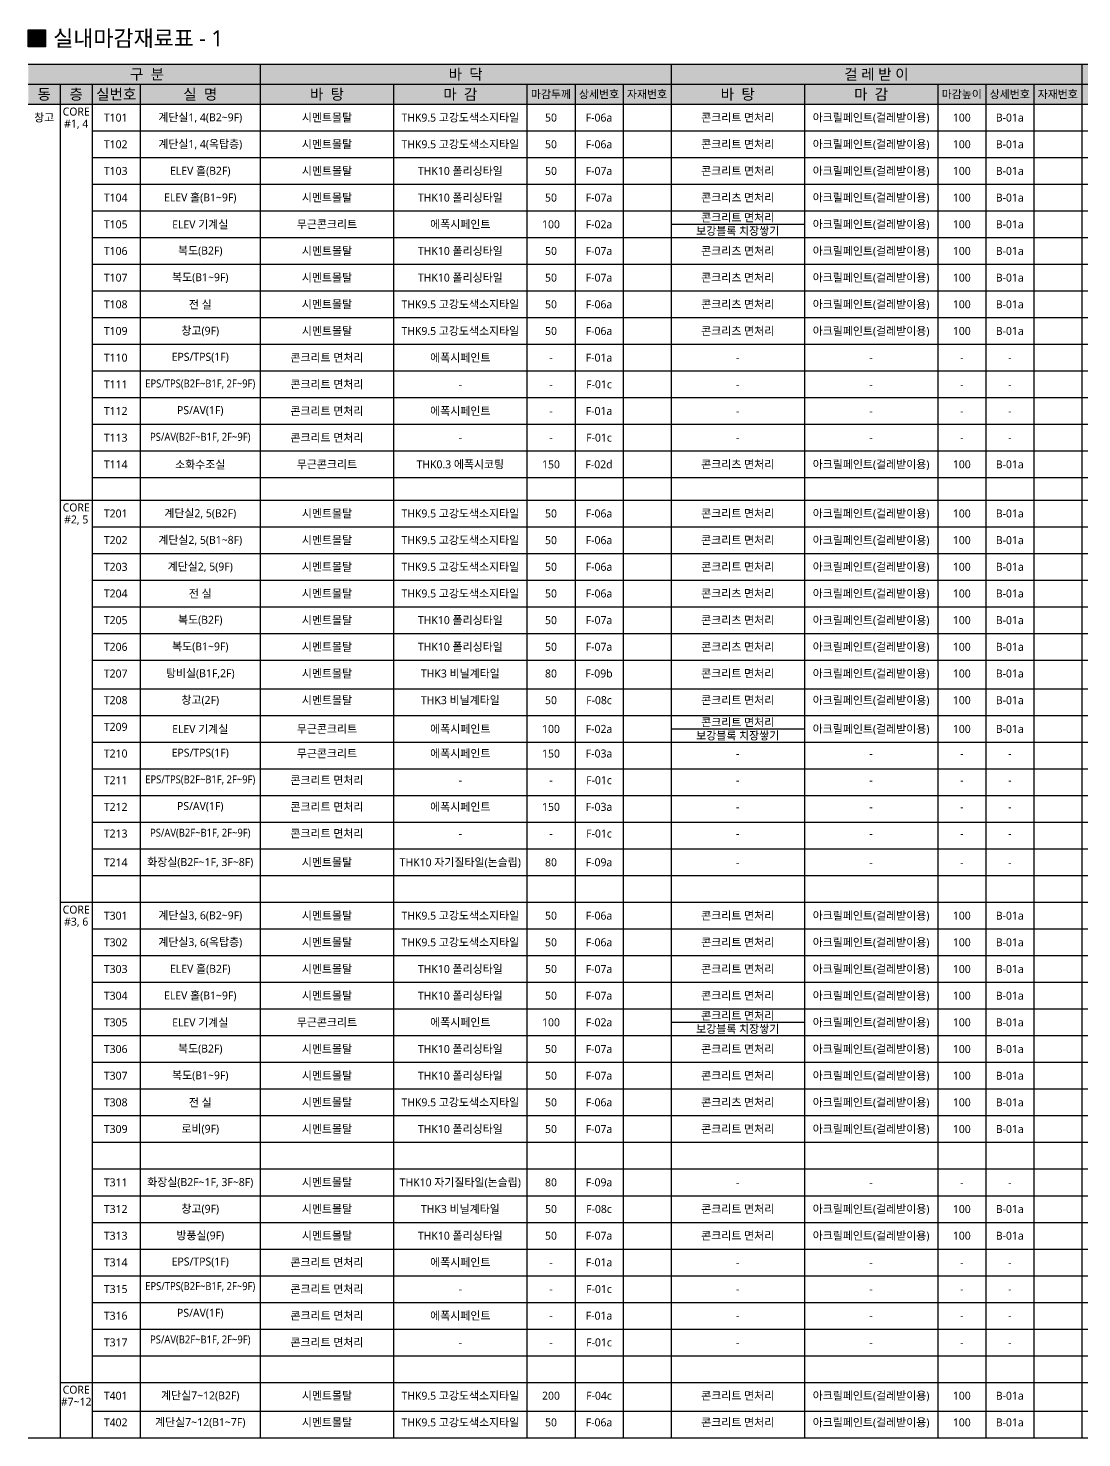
# Model space of a CAD drawing. Header units: millimetres. Extents: x 38 to 24868, y -11128 to 6117.
# Drawn here: x 118 to 4068, y 832 to 6117 of the extents above; entities that cross this region are included whole.
import ezdxf
from ezdxf.enums import TextEntityAlignment as Align

# ---------------------------------------------------------------- set-up
doc = ezdxf.new("R2010")
doc.units = ezdxf.units.MM
for name, color, linetype, lineweight in [('A-MKXS-TEXT1', 3, 'CONTINUOUS', 25), ('A-XXXX-SYMB', 7, 'CONTINUOUS', 25), ('A-XXXX-TABL', 7, 'CONTINUOUS', 25), ('A-XXXX-TXT2', 3, 'CONTINUOUS', 25)]:
    doc.layers.add(name, color=color, linetype=linetype, lineweight=lineweight)
doc.layers.add('A-XXXX-SOLD', color=252, linetype='CONTINUOUS')
doc.styles.add('맑은고딕', font='malgun.ttf')

msp = doc.modelspace()

# ---------------------------------------------------------------- hatches: boundary and pattern name
at = {"layer": 'A-XXXX-SOLD', "true_color": 0xe3e3e3}
h = msp.add_hatch(color=254, dxfattribs=at)
h.dxf.hatch_style = 1
h.paths.add_polyline_path([(7305.6, 5982.2), (118.1, 5982.2), (118.1, 5907.2), (7148.1, 5907.2), (7148.1, 5832.2), (7305.6, 5832.2)])
at = {"layer": 'A-XXXX-SOLD'}
h = msp.add_hatch(color=256, dxfattribs=at)
h.dxf.hatch_style = 1
h.paths.add_polyline_path([(7148.1, 5832.2), (118.1, 5832.2), (118.1, 5907.2), (7148.1, 5907.2)])
at = {"layer": 'A-XXXX-SYMB'}
msp.add_hatch(color=256, dxfattribs=at).paths.add_polyline_path([(118.1, 6047), (182.9, 6047), (182.9, 6111.8), (118.1, 6111.8)])

# ---------------------------------------------------------------- linework, layer by layer
at = {"layer": 'A-MKXS-TEXT1'}
for p, q in [((238.1, 4347.9), (7305.6, 4347.9)), ((238.1, 2840.1), (7305.6, 2840.1)), ((238.1, 1040.1), (7305.6, 1040.1))]:
    msp.add_line(p, q, dxfattribs=at)
at = {"layer": 'A-XXXX-SYMB'}
msp.add_lwpolyline([(118.1, 6111.8), (182.9, 6111.8), (182.9, 6047), (118.1, 6047)], close=True, dxfattribs=at)
at = {"layer": 'A-XXXX-TABL', "color": 2}
for p, q in [((118.1, 5982.2), (7305.6, 5982.2)), ((118.1, 5832.2), (7305.6, 5832.2)), ((118.1, 832.2), (7305.6, 832.2))]:
    msp.add_line(p, q, dxfattribs=at)
at = {"layer": 'A-XXXX-TABL', "color": 3}
for p, q in [((988.1, 5982.2), (988.1, 832.2)), ((2528.1, 5982.2), (2528.1, 832.2)), ((4068.1, 5982.2), (4068.1, 832.2)), ((118.1, 5907.2), (7148.1, 5907.2))]:
    msp.add_line(p, q, dxfattribs=at)
at = {"layer": 'A-XXXX-TABL'}
for p, q in [((358.1, 5907.2), (358.1, 832.2)), ((538.1, 5907.2), (538.1, 832.2)), ((1488.1, 5907.2), (1488.1, 832.2)), ((1988.1, 5907.2), (1988.1, 832.2)), ((2168.1, 5907.2), (2168.1, 832.2)), ((2348.1, 5907.2), (2348.1, 832.2)), ((3028.1, 5907.2), (3028.1, 832.2)), ((3528.1, 5907.2), (3528.1, 832.2)), ((3708.1, 5907.2), (3708.1, 832.2)), ((3888.1, 5907.2), (3888.1, 832.2))]:
    msp.add_line(p, q, dxfattribs=at)
at = {"layer": 'A-XXXX-TABL', "color": 8}
for p, q in [((358.1, 5732.2), (7305.6, 5732.2)), ((358.1, 5632.2), (7305.6, 5632.2)), ((358.1, 5532.2), (7305.6, 5532.2)), ((358.1, 5432.2), (7305.6, 5432.2)), ((2528.1, 5382.2), (3028.1, 5382.2)), ((358.1, 5332.2), (7305.6, 5332.2)), ((358.1, 5232.2), (7305.6, 5232.2)), ((358.1, 5132.2), (7305.6, 5132.2)), ((358.1, 5032.2), (7305.6, 5032.2)), ((358.1, 4932.2), (7305.6, 4932.2)), ((358.1, 4832.2), (7305.6, 4832.2)), ((358.1, 4732.2), (7305.6, 4732.2)), ((358.1, 4632.2), (7305.6, 4632.2)), ((358.1, 4532.2), (7305.6, 4532.2)), ((358.1, 4432.2), (7305.6, 4432.2)), ((358.1, 4247.9), (7305.6, 4247.9)), ((358.1, 4147.9), (7305.6, 4147.9)), ((358.1, 4047.9), (7305.6, 4047.9)), ((358.1, 3947.9), (7305.6, 3947.9)), ((358.1, 3847.9), (7305.6, 3847.9)), ((358.1, 3747.9), (7305.6, 3747.9)), ((358.1, 3640.1), (7305.6, 3640.1)), ((358.1, 3540.1), (7305.6, 3540.1)), ((2528.1, 3490.1), (3028.1, 3490.1)), ((358.1, 3440.1), (7305.6, 3440.1)), ((358.1, 3340.1), (7305.6, 3340.1)), ((358.1, 3240.1), (7305.6, 3240.1)), ((358.1, 3140.1), (7305.6, 3140.1)), ((358.1, 3040.1), (7305.6, 3040.1)), ((358.1, 2940.1), (7305.6, 2940.1)), ((358.1, 2740.1), (7305.6, 2740.1)), ((358.1, 2640.1), (7305.6, 2640.1)), ((358.1, 2540.1), (7305.6, 2540.1)), ((358.1, 2440.1), (7305.6, 2440.1)), ((2528.1, 2390.1), (3028.1, 2390.1)), ((358.1, 2340.1), (7305.6, 2340.1)), ((358.1, 2240.1), (7305.6, 2240.1)), ((358.1, 2140.1), (7305.6, 2140.1)), ((358.1, 2040.1), (7305.6, 2040.1)), ((358.1, 1940.1), (7305.6, 1940.1)), ((358.1, 1840.1), (7305.6, 1840.1)), ((358.1, 1740.1), (7305.6, 1740.1)), ((358.1, 1640.1), (7305.6, 1640.1)), ((358.1, 1540.1), (7305.6, 1540.1)), ((358.1, 1440.1), (7305.6, 1440.1)), ((358.1, 1340.1), (7305.6, 1340.1)), ((358.1, 1240.1), (7305.6, 1240.1)), ((358.1, 1140.1), (7305.6, 1140.1)), ((358.1, 932.2), (7305.6, 932.2))]:
    msp.add_line(p, q, dxfattribs=at)
at = {"layer": 'A-XXXX-TABL'}
msp.add_lwpolyline([(238.1, 5907.2), (238.1, 832.2)], dxfattribs=at)

# ---------------------------------------------------------------- texts
at = {"layer": 'A-MKXS-TEXT1', "style": '맑은고딕'}
for s, p in [('CORE', (298.1, 5804.7)), ('창고', (178.1, 5782.2)), ('#1, 4', (298.1, 5759.7)), ('시멘트몰탈', (1238.1, 5782.2)), ('THK9.5 고강도색소지타일', (1738.1, 5782.2)), ('50', (2078.1, 5782.2)), ('F-06a', (2258.1, 5782.2)), ('콘크리트 면처리', (2778.1, 5782.2)), ('아크릴페인트(걸레받이용)', (3278.1, 5782.2)), ('100', (3618.1, 5782.2)), ('B-01a', (3798.1, 5782.2)), ('시멘트몰탈', (1238.1, 5682.2)), ('THK9.5 고강도색소지타일', (1738.1, 5682.2)), ('50', (2078.1, 5682.2)), ('F-06a', (2258.1, 5682.2)), ('콘크리트 면처리', (2778.1, 5682.2)), ('아크릴페인트(걸레받이용)', (3278.1, 5682.2)), ('100', (3618.1, 5682.2)), ('B-01a', (3798.1, 5682.2)), ('시멘트몰탈', (1238.1, 5582.2)), ('THK10 폴리싱타일', (1738.1, 5582.2)), ('50', (2078.1, 5582.2)), ('F-07a', (2258.1, 5582.2)), ('콘크리트 면처리', (2778.1, 5582.2)), ('아크릴페인트(걸레받이용)', (3278.1, 5582.2)), ('100', (3618.1, 5582.2)), ('B-01a', (3798.1, 5582.2)), ('시멘트몰탈', (1238.1, 5482.2)), ('THK10 폴리싱타일', (1738.1, 5482.2)), ('50', (2078.1, 5482.2)), ('F-07a', (2258.1, 5482.2)), ('콘크리츠 면처리', (2778.1, 5482.2)), ('아크릴페인트(걸레받이용)', (3278.1, 5482.2)), ('100', (3618.1, 5482.2)), ('B-01a', (3798.1, 5482.2)), ('무근콘크리트', (1238.1, 5382.2)), ('에폭시페인트', (1738.1, 5382.2)), ('100', (2078.1, 5382.2)), ('F-02a', (2258.1, 5382.2)), ('콘크리트 면처리', (2778.1, 5407.2)), ('아크릴페인트(걸레받이용)', (3278.1, 5382.2)), ('100', (3618.1, 5382.2)), ('B-01a', (3798.1, 5382.2)), ('보강블록 치장쌓기', (2778.1, 5357.2)), ('시멘트몰탈', (1238.1, 5282.2)), ('THK10 폴리싱타일', (1738.1, 5282.2)), ('50', (2078.1, 5282.2)), ('F-07a', (2258.1, 5282.2)), ('콘크리츠 면처리', (2778.1, 5282.2)), ('아크릴페인트(걸레받이용)', (3278.1, 5282.2)), ('100', (3618.1, 5282.2)), ('B-01a', (3798.1, 5282.2)), ('시멘트몰탈', (1238.1, 5182.2)), ('THK10 폴리싱타일', (1738.1, 5182.2)), ('50', (2078.1, 5182.2)), ('F-07a', (2258.1, 5182.2)), ('콘크리츠 면처리', (2778.1, 5182.2)), ('아크릴페인트(걸레받이용)', (3278.1, 5182.2)), ('100', (3618.1, 5182.2)), ('B-01a', (3798.1, 5182.2)), ('시멘트몰탈', (1238.1, 5082.2)), ('THK9.5 고강도색소지타일', (1738.1, 5082.2)), ('50', (2078.1, 5082.2)), ('F-06a', (2258.1, 5082.2)), ('콘크리츠 면처리', (2778.1, 5082.2)), ('아크릴페인트(걸레받이용)', (3278.1, 5082.2)), ('100', (3618.1, 5082.2)), ('B-01a', (3798.1, 5082.2)), ('시멘트몰탈', (1238.1, 4982.2)), ('THK9.5 고강도색소지타일', (1738.1, 4982.2)), ('50', (2078.1, 4982.2)), ('F-06a', (2258.1, 4982.2)), ('콘크리츠 면처리', (2778.1, 4982.2)), ('아크릴페인트(걸레받이용)', (3278.1, 4982.2)), ('100', (3618.1, 4982.2)), ('B-01a', (3798.1, 4982.2)), ('콘크리트 면처리', (1238.1, 4882.2)), ('에폭시페인트', (1738.1, 4882.2)), ('-', (2078.1, 4882.2)), ('F-01a', (2258.1, 4882.2)), ('-', (2778.1, 4882.2)), ('-', (3278.1, 4882.2)), ('-', (3618.1, 4882.2)), ('-', (3798.1, 4882.2)), ('콘크리트 면처리', (1238.1, 4782.2)), ('-', (1738.1, 4782.2)), ('-', (2078.1, 4782.2)), ('F-01c', (2258.1, 4782.2)), ('-', (2778.1, 4782.2)), ('-', (3278.1, 4782.2)), ('-', (3618.1, 4782.2)), ('-', (3798.1, 4782.2)), ('콘크리트 면처리', (1238.1, 4682.2)), ('에폭시페인트', (1738.1, 4682.2)), ('-', (2078.1, 4682.2)), ('F-01a', (2258.1, 4682.2)), ('-', (2778.1, 4682.2)), ('-', (3278.1, 4682.2)), ('-', (3618.1, 4682.2)), ('-', (3798.1, 4682.2)), ('콘크리트 면처리', (1238.1, 4582.2)), ('-', (1738.1, 4582.2)), ('-', (2078.1, 4582.2)), ('F-01c', (2258.1, 4582.2)), ('-', (2778.1, 4582.2)), ('-', (3278.1, 4582.2)), ('-', (3618.1, 4582.2)), ('-', (3798.1, 4582.2)), ('무근콘크리트', (1238.1, 4482.2)), ('THK0.3 에폭시코팅', (1738.1, 4482.2)), ('150', (2078.1, 4482.2)), ('F-02d', (2258.1, 4482.2)), ('콘크리츠 면처리', (2778.1, 4482.2)), ('아크릴페인트(걸레받이용)', (3278.1, 4482.2)), ('100', (3618.1, 4482.2)), ('B-01a', (3798.1, 4482.2)), ('CORE', (298.1, 4320.4)), ('#2, 5', (298.1, 4275.4)), ('시멘트몰탈', (1238.1, 4297.9)), ('THK9.5 고강도색소지타일', (1738.1, 4297.9)), ('50', (2078.1, 4297.9)), ('F-06a', (2258.1, 4297.9)), ('콘크리트 면처리', (2778.1, 4297.9)), ('아크릴페인트(걸레받이용)', (3278.1, 4297.9)), ('100', (3618.1, 4297.9)), ('B-01a', (3798.1, 4297.9)), ('시멘트몰탈', (1238.1, 4197.9)), ('THK9.5 고강도색소지타일', (1738.1, 4197.9)), ('50', (2078.1, 4197.9)), ('F-06a', (2258.1, 4197.9)), ('콘크리트 면처리', (2778.1, 4197.9)), ('아크릴페인트(걸레받이용)', (3278.1, 4197.9)), ('100', (3618.1, 4197.9)), ('B-01a', (3798.1, 4197.9)), ('시멘트몰탈', (1238.1, 4097.9)), ('THK9.5 고강도색소지타일', (1738.1, 4097.9)), ('50', (2078.1, 4097.9)), ('F-06a', (2258.1, 4097.9)), ('콘크리트 면처리', (2778.1, 4097.9)), ('아크릴페인트(걸레받이용)', (3278.1, 4097.9)), ('100', (3618.1, 4097.9)), ('B-01a', (3798.1, 4097.9)), ('시멘트몰탈', (1238.1, 3997.9)), ('THK9.5 고강도색소지타일', (1738.1, 3997.9)), ('콘크리츠 면처리', (2778.1, 3997.9)), ('아크릴페인트(걸레받이용)', (3278.1, 3997.9)), ('50', (2078.1, 3997.9)), ('F-06a', (2258.1, 3997.9)), ('100', (3618.1, 3997.9)), ('B-01a', (3798.1, 3997.9)), ('시멘트몰탈', (1238.1, 3897.9)), ('THK10 폴리싱타일', (1738.1, 3897.9)), ('50', (2078.1, 3897.9)), ('F-07a', (2258.1, 3897.9)), ('콘크리츠 면처리', (2778.1, 3897.9)), ('아크릴페인트(걸레받이용)', (3278.1, 3897.9)), ('100', (3618.1, 3897.9)), ('B-01a', (3798.1, 3897.9)), ('시멘트몰탈', (1238.1, 3797.9)), ('THK10 폴리싱타일', (1738.1, 3797.9)), ('50', (2078.1, 3797.9)), ('F-07a', (2258.1, 3797.9)), ('콘크리츠 면처리', (2778.1, 3797.9)), ('아크릴페인트(걸레받이용)', (3278.1, 3797.9)), ('100', (3618.1, 3797.9)), ('B-01a', (3798.1, 3797.9)), ('시멘트몰탈', (1238.1, 3697.9)), ('THK3 비닐계타일', (1738.1, 3697.9)), ('80', (2078.1, 3697.9)), ('F-09b', (2258.1, 3697.9)), ('콘크리트 면처리', (2778.1, 3697.9)), ('아크릴페인트(걸레받이용)', (3278.1, 3697.9)), ('100', (3618.1, 3697.9)), ('B-01a', (3798.1, 3697.9)), ('시멘트몰탈', (1238.1, 3597.9)), ('THK3 비닐계타일', (1738.1, 3597.9)), ('50', (2078.1, 3597.9)), ('F-08c', (2258.1, 3597.9)), ('콘크리트 면처리', (2778.1, 3597.9)), ('아크릴페인트(걸레받이용)', (3278.1, 3597.9)), ('100', (3618.1, 3597.9)), ('B-01a', (3798.1, 3597.9)), ('무근콘크리트', (1238.1, 3490.1)), ('에폭시페인트', (1738.1, 3490.1)), ('100', (2078.1, 3490.1)), ('F-02a', (2258.1, 3490.1)), ('콘크리트 면처리', (2778.1, 3515.1)), ('아크릴페인트(걸레받이용)', (3278.1, 3490.1)), ('100', (3618.1, 3490.1)), ('B-01a', (3798.1, 3490.1)), ('보강블록 치장쌓기', (2778.1, 3465.1)), ('무근콘크리트', (1238.1, 3397.9)), ('에폭시페인트', (1738.1, 3397.9)), ('150', (2078.1, 3397.9)), ('F-03a', (2258.1, 3397.9)), ('-', (2778.1, 3397.9)), ('-', (3278.1, 3397.9)), ('-', (3618.1, 3397.9)), ('-', (3798.1, 3397.9)), ('콘크리트 면처리', (1238.1, 3297.9)), ('-', (1738.1, 3297.9)), ('-', (2078.1, 3297.9)), ('F-01c', (2258.1, 3297.9)), ('-', (2778.1, 3297.9)), ('-', (3278.1, 3297.9)), ('-', (3618.1, 3297.9)), ('-', (3798.1, 3297.9)), ('콘크리트 면처리', (1238.1, 3197.9)), ('에폭시페인트', (1738.1, 3197.9)), ('150', (2078.1, 3197.9)), ('F-03a', (2258.1, 3197.9)), ('-', (2778.1, 3197.9)), ('-', (3278.1, 3197.9)), ('-', (3618.1, 3197.9)), ('-', (3798.1, 3197.9)), ('콘크리트 면처리', (1238.1, 3097.9)), ('-', (1738.1, 3097.9)), ('-', (2078.1, 3097.9)), ('F-01c', (2258.1, 3097.9)), ('-', (2778.1, 3097.9)), ('-', (3278.1, 3097.9)), ('-', (3618.1, 3097.9)), ('-', (3798.1, 3097.9)), ('시멘트몰탈', (1238.1, 2990.1)), ('THK10 자기질타일(논슬립)', (1738.1, 2990.1)), ('80', (2078.1, 2990.1)), ('F-09a', (2258.1, 2990.1)), ('-', (2778.1, 2990.1)), ('-', (3278.1, 2990.1)), ('-', (3618.1, 2990.1)), ('-', (3798.1, 2990.1)), ('CORE', (298.1, 2812.6)), ('시멘트몰탈', (1238.1, 2790.1)), ('THK9.5 고강도색소지타일', (1738.1, 2790.1)), ('50', (2078.1, 2790.1)), ('F-06a', (2258.1, 2790.1)), ('콘크리트 면처리', (2778.1, 2790.1)), ('아크릴페인트(걸레받이용)', (3278.1, 2790.1)), ('100', (3618.1, 2790.1)), ('B-01a', (3798.1, 2790.1)), ('#3, 6', (298.1, 2767.6)), ('시멘트몰탈', (1238.1, 2690.1)), ('THK9.5 고강도색소지타일', (1738.1, 2690.1)), ('50', (2078.1, 2690.1)), ('F-06a', (2258.1, 2690.1)), ('콘크리트 면처리', (2778.1, 2690.1)), ('아크릴페인트(걸레받이용)', (3278.1, 2690.1)), ('100', (3618.1, 2690.1)), ('B-01a', (3798.1, 2690.1)), ('시멘트몰탈', (1238.1, 2590.1)), ('THK10 폴리싱타일', (1738.1, 2590.1)), ('50', (2078.1, 2590.1)), ('F-07a', (2258.1, 2590.1)), ('콘크리트 면처리', (2778.1, 2590.1)), ('아크릴페인트(걸레받이용)', (3278.1, 2590.1)), ('100', (3618.1, 2590.1)), ('B-01a', (3798.1, 2590.1)), ('시멘트몰탈', (1238.1, 2490.1)), ('THK10 폴리싱타일', (1738.1, 2490.1)), ('50', (2078.1, 2490.1)), ('F-07a', (2258.1, 2490.1)), ('콘크리트 면처리', (2778.1, 2490.1)), ('아크릴페인트(걸레받이용)', (3278.1, 2490.1)), ('100', (3618.1, 2490.1)), ('B-01a', (3798.1, 2490.1)), ('콘크리트 면처리', (2778.1, 2415.1)), ('무근콘크리트', (1238.1, 2390.1)), ('에폭시페인트', (1738.1, 2390.1)), ('100', (2078.1, 2390.1)), ('F-02a', (2258.1, 2390.1)), ('보강블록 치장쌓기', (2778.1, 2365.1)), ('아크릴페인트(걸레받이용)', (3278.1, 2390.1)), ('100', (3618.1, 2390.1)), ('B-01a', (3798.1, 2390.1)), ('시멘트몰탈', (1238.1, 2290.1)), ('THK10 폴리싱타일', (1738.1, 2290.1)), ('50', (2078.1, 2290.1)), ('F-07a', (2258.1, 2290.1)), ('콘크리트 면처리', (2778.1, 2290.1)), ('아크릴페인트(걸레받이용)', (3278.1, 2290.1)), ('100', (3618.1, 2290.1)), ('B-01a', (3798.1, 2290.1)), ('시멘트몰탈', (1238.1, 2190.1)), ('THK10 폴리싱타일', (1738.1, 2190.1)), ('50', (2078.1, 2190.1)), ('F-07a', (2258.1, 2190.1)), ('콘크리트 면처리', (2778.1, 2190.1)), ('아크릴페인트(걸레받이용)', (3278.1, 2190.1)), ('100', (3618.1, 2190.1)), ('B-01a', (3798.1, 2190.1)), ('시멘트몰탈', (1238.1, 2090.1)), ('THK9.5 고강도색소지타일', (1738.1, 2090.1)), ('50', (2078.1, 2090.1)), ('F-06a', (2258.1, 2090.1)), ('콘크리츠 면처리', (2778.1, 2090.1)), ('아크릴페인트(걸레받이용)', (3278.1, 2090.1)), ('100', (3618.1, 2090.1)), ('B-01a', (3798.1, 2090.1)), ('시멘트몰탈', (1238.1, 1990.1)), ('THK10 폴리싱타일', (1738.1, 1990.1)), ('콘크리트 면처리', (2778.1, 1990.1)), ('아크릴페인트(걸레받이용)', (3278.1, 1990.1)), ('50', (2078.1, 1990.1)), ('F-07a', (2258.1, 1990.1)), ('100', (3618.1, 1990.1)), ('B-01a', (3798.1, 1990.1)), ('시멘트몰탈', (1238.1, 1790.1)), ('THK10 자기질타일(논슬립)', (1738.1, 1790.1)), ('80', (2078.1, 1790.1)), ('F-09a', (2258.1, 1790.1)), ('-', (2778.1, 1790.1)), ('-', (3278.1, 1790.1)), ('-', (3618.1, 1790.1)), ('-', (3798.1, 1790.1)), ('시멘트몰탈', (1238.1, 1690.1)), ('THK3 비닐계타일', (1738.1, 1690.1)), ('50', (2078.1, 1690.1)), ('F-08c', (2258.1, 1690.1)), ('콘크리트 면처리', (2778.1, 1690.1)), ('아크릴페인트(걸레받이용)', (3278.1, 1690.1)), ('100', (3618.1, 1690.1)), ('B-01a', (3798.1, 1690.1)), ('시멘트몰탈', (1238.1, 1590.1)), ('THK10 폴리싱타일', (1738.1, 1590.1)), ('50', (2078.1, 1590.1)), ('F-07a', (2258.1, 1590.1)), ('콘크리트 면처리', (2778.1, 1590.1)), ('아크릴페인트(걸레받이용)', (3278.1, 1590.1)), ('100', (3618.1, 1590.1)), ('B-01a', (3798.1, 1590.1)), ('콘크리트 면처리', (1238.1, 1490.1)), ('에폭시페인트', (1738.1, 1490.1)), ('-', (2078.1, 1490.1)), ('F-01a', (2258.1, 1490.1)), ('-', (2778.1, 1490.1)), ('-', (3278.1, 1490.1)), ('-', (3618.1, 1490.1)), ('-', (3798.1, 1490.1)), ('콘크리트 면처리', (1238.1, 1390.1)), ('-', (1738.1, 1390.1)), ('-', (2078.1, 1390.1)), ('F-01c', (2258.1, 1390.1)), ('-', (2778.1, 1390.1)), ('-', (3278.1, 1390.1)), ('-', (3618.1, 1390.1)), ('-', (3798.1, 1390.1)), ('콘크리트 면처리', (1238.1, 1290.1)), ('에폭시페인트', (1738.1, 1290.1)), ('-', (2078.1, 1290.1)), ('F-01a', (2258.1, 1290.1)), ('-', (2778.1, 1290.1)), ('-', (3278.1, 1290.1)), ('-', (3618.1, 1290.1)), ('-', (3798.1, 1290.1)), ('콘크리트 면처리', (1238.1, 1190.1)), ('-', (1738.1, 1190.1)), ('-', (2078.1, 1190.1)), ('F-01c', (2258.1, 1190.1)), ('-', (2778.1, 1190.1)), ('-', (3278.1, 1190.1)), ('-', (3618.1, 1190.1)), ('-', (3798.1, 1190.1)), ('CORE', (298.1, 1012.6)), ('시멘트몰탈', (1238.1, 990.1)), ('THK9.5 고강도색소지타일', (1738.1, 990.1)), ('200', (2078.1, 990.1)), ('F-04c', (2258.1, 990.1)), ('콘크리트 면처리', (2778.1, 990.1)), ('아크릴페인트(걸레받이용)', (3278.1, 990.1)), ('100', (3618.1, 990.1)), ('B-01a', (3798.1, 990.1)), ('#7~12', (298.1, 967.6)), ('시멘트몰탈', (1238.1, 890.1)), ('THK9.5 고강도색소지타일', (1738.1, 890.1)), ('50', (2078.1, 890.1)), ('F-06a', (2258.1, 890.1)), ('콘크리트 면처리', (2778.1, 890.1)), ('아크릴페인트(걸레받이용)', (3278.1, 890.1)), ('100', (3618.1, 890.1)), ('B-01a', (3798.1, 890.1))]:
    msp.add_text(s, height=30, dxfattribs=at).set_placement(p, align=Align.MIDDLE_CENTER)
for s, p in [('T101', (446.1, 5782.2)), ('계단실1, 4(B2~9F)', (763.1, 5782.2)), ('T102', (446.1, 5682.2)), ('계단실1, 4(옥탑층)', (763.1, 5682.2)), ('ELEV 홀(B2F)', (763.1, 5582.2)), ('T103', (446.1, 5582.2)), ('T104', (446.1, 5482.2)), ('ELEV 홀(B1~9F)', (763.1, 5482.2)), ('T105', (446.1, 5382.2)), ('ELEV 기계실', (763.1, 5382.2)), ('T106', (446.1, 5282.2)), ('복도(B2F)', (763.1, 5282.2)), ('T107', (446.1, 5182.2)), ('복도(B1~9F)', (763.1, 5182.2)), ('T108', (446.1, 5082.2)), ('전 실', (763.1, 5082.2)), ('T109', (446.1, 4982.2)), ('창고(9F)', (763.1, 4982.2)), ('T110', (446.1, 4882.2)), ('EPS/TPS(1F)', (763.1, 4882.2)), ('T111', (446.1, 4782.2)), ('T112', (446.1, 4682.2)), ('PS/AV(1F)', (763.1, 4682.2)), ('T113', (446.1, 4582.2)), ('T114', (446.1, 4482.2)), ('소화수조실', (763.1, 4482.2)), ('T201', (446.1, 4297.9)), ('계단실2, 5(B2F)', (763.1, 4297.9)), ('T202', (446.1, 4197.9)), ('계단실2, 5(B1~8F)', (763.1, 4197.9)), ('T203', (446.1, 4097.9)), ('계단실2, 5(9F)', (763.1, 4097.9)), ('T204', (446.1, 3997.9)), ('전 실', (763.1, 3997.9)), ('T205', (446.1, 3897.9)), ('복도(B2F)', (763.1, 3897.9)), ('T206', (446.1, 3797.9)), ('복도(B1~9F)', (763.1, 3797.9)), ('T207', (446.1, 3697.9)), ('탕비실(B1F,2F)', (763.1, 3697.9)), ('T208', (446.1, 3597.9)), ('창고(2F)', (763.1, 3597.9)), ('T209', (446.1, 3497.9)), ('ELEV 기계실', (763.1, 3490.1)), ('T210', (446.1, 3397.9)), ('EPS/TPS(1F)', (763.1, 3397.9)), ('T211', (446.1, 3297.9)), ('T212', (446.1, 3197.9)), ('PS/AV(1F)', (763.1, 3197.9)), ('T213', (446.1, 3097.9)), ('T214', (446.1, 2990.1)), ('화장실(B2F~1F, 3F~8F)', (763.1, 2990.1)), ('T301', (446.1, 2790.1)), ('계단실3, 6(B2~9F)', (763.1, 2790.1)), ('T302', (446.1, 2690.1)), ('계단실3, 6(옥탑층)', (763.1, 2690.1)), ('T303', (446.1, 2590.1)), ('ELEV 홀(B2F)', (763.1, 2590.1)), ('T304', (446.1, 2490.1)), ('ELEV 홀(B1~9F)', (763.1, 2490.1)), ('T305', (446.1, 2390.1)), ('ELEV 기계실', (763.1, 2390.1)), ('T306', (446.1, 2290.1)), ('복도(B2F)', (763.1, 2290.1)), ('T307', (446.1, 2190.1)), ('복도(B1~9F)', (763.1, 2190.1)), ('T308', (446.1, 2090.1)), ('전 실', (763.1, 2090.1)), ('로비(9F)', (763.1, 1990.1)), ('T309', (446.1, 1990.1)), ('T311', (446.1, 1790.1)), ('화장실(B2F~1F, 3F~8F)', (763.1, 1790.1)), ('T312', (446.1, 1690.1)), ('창고(9F)', (763.1, 1690.1)), ('T313', (446.1, 1590.1)), ('방풍실(9F)', (763.1, 1590.1)), ('T314', (446.1, 1490.1)), ('EPS/TPS(1F)', (763.1, 1490.1)), ('T315', (446.1, 1390.1)), ('T316', (446.1, 1290.1)), ('PS/AV(1F)', (763.1, 1297.9)), ('T317', (446.1, 1190.1)), ('T401', (446.1, 990.1)), ('계단실7~12(B2F)', (763.1, 990.1)), ('T402', (446.1, 890.1)), ('계단실7~12(B1~7F)', (763.1, 890.1))]:
    msp.add_text(s, height=30, dxfattribs=at).set_placement(p, align=Align.MIDDLE)
at = {"layer": 'A-MKXS-TEXT1', "style": '맑은고딕', "width": 0.9}
for s, p in [('EPS/TPS(B2F~B1F, 2F~9F)', (763.1, 4782.2)), ('PS/AV(B2F~B1F, 2F~9F)', (763.1, 4582.2)), ('EPS/TPS(B2F~B1F, 2F~9F)', (763.1, 3297.9)), ('PS/AV(B2F~B1F, 2F~9F)', (763.1, 3097.9)), ('EPS/TPS(B2F~B1F, 2F~9F)', (763.1, 1397.9)), ('PS/AV(B2F~B1F, 2F~9F)', (763.1, 1197.9))]:
    msp.add_text(s, height=30, dxfattribs=at).set_placement(p, align=Align.MIDDLE)
at = {"layer": 'A-XXXX-TXT2', "style": '맑은고딕'}
msp.add_text('실내마감재료표 - 1', height=60, dxfattribs=at).set_placement((212, 6049.7))
for s, height, p in [('구  분', 40, (563.7, 5944.7)), ('바  닥', 40, (1758.1, 5944.7)), ('걸 레 받 이', 40, (3298.1, 5944.7)), ('동', 40, (178.1, 5869.7)), ('층', 40, (298.1, 5869.7)), ('실번호', 40, (448.1, 5869.7)), ('실  명', 40, (763.1, 5869.7)), ('바  탕', 40, (1238.1, 5869.7)), ('마  감', 40, (1738.1, 5869.7)), ('마감두께', 30, (2078.1, 5869.7)), ('상세번호', 30, (2258.1, 5869.7)), ('자재번호', 30, (2438.1, 5869.7)), ('바  탕', 40, (2778.1, 5869.7)), ('마  감', 40, (3278.1, 5869.7)), ('마감높이', 30, (3618.1, 5869.7)), ('상세번호', 30, (3798.1, 5869.7)), ('자재번호', 30, (3978.1, 5869.7))]:
    msp.add_text(s, height=height, dxfattribs=at).set_placement(p, align=Align.MIDDLE_CENTER)

doc.saveas('drawing.dxf')
